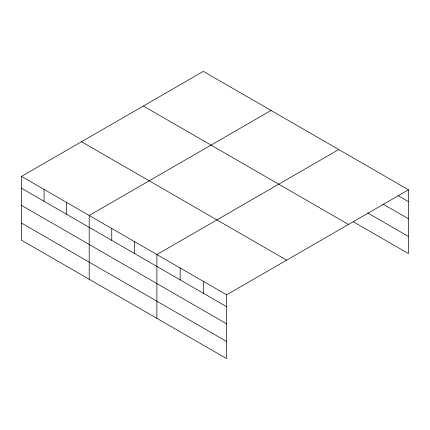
<?xml version="1.0" encoding="UTF-8"?>
<svg xmlns="http://www.w3.org/2000/svg" width="430" height="430" viewBox="0 0 430 430"><rect width="100%" height="100%" fill="white"/><g stroke="black" fill="none" stroke-linecap="round" stroke-linejoin="round"><path stroke-width="0.64" d="M21.5 176.381L226.631 294.808L226.631 358.62L21.5 240.187L21.5 176.381L203.369 71.38L408.5 189.813L408.5 253.619L353.283 221.746M271.061 110.462L89.193 215.462L89.193 279.274M338.754 149.543L156.885 254.544L156.885 318.356M226.631 294.808L408.5 189.813M398.04 195.65L408.5 201.691M382.926 204.062L408.5 218.827M367.817 212.995L408.5 236.484M143.351 106.027L348.483 224.46M81.517 141.728L286.649 260.161M21.5 188.259L226.631 306.692M21.5 205.395L226.631 323.828M21.5 223.052L226.631 341.485M203.385 281.387L203.385 293.271M180.138 267.965L180.138 279.849M134.321 241.515L134.321 253.399M111.757 228.486L111.757 240.37M66.628 202.433L66.628 214.312M44.064 189.404L44.064 201.288"/></g></svg>
